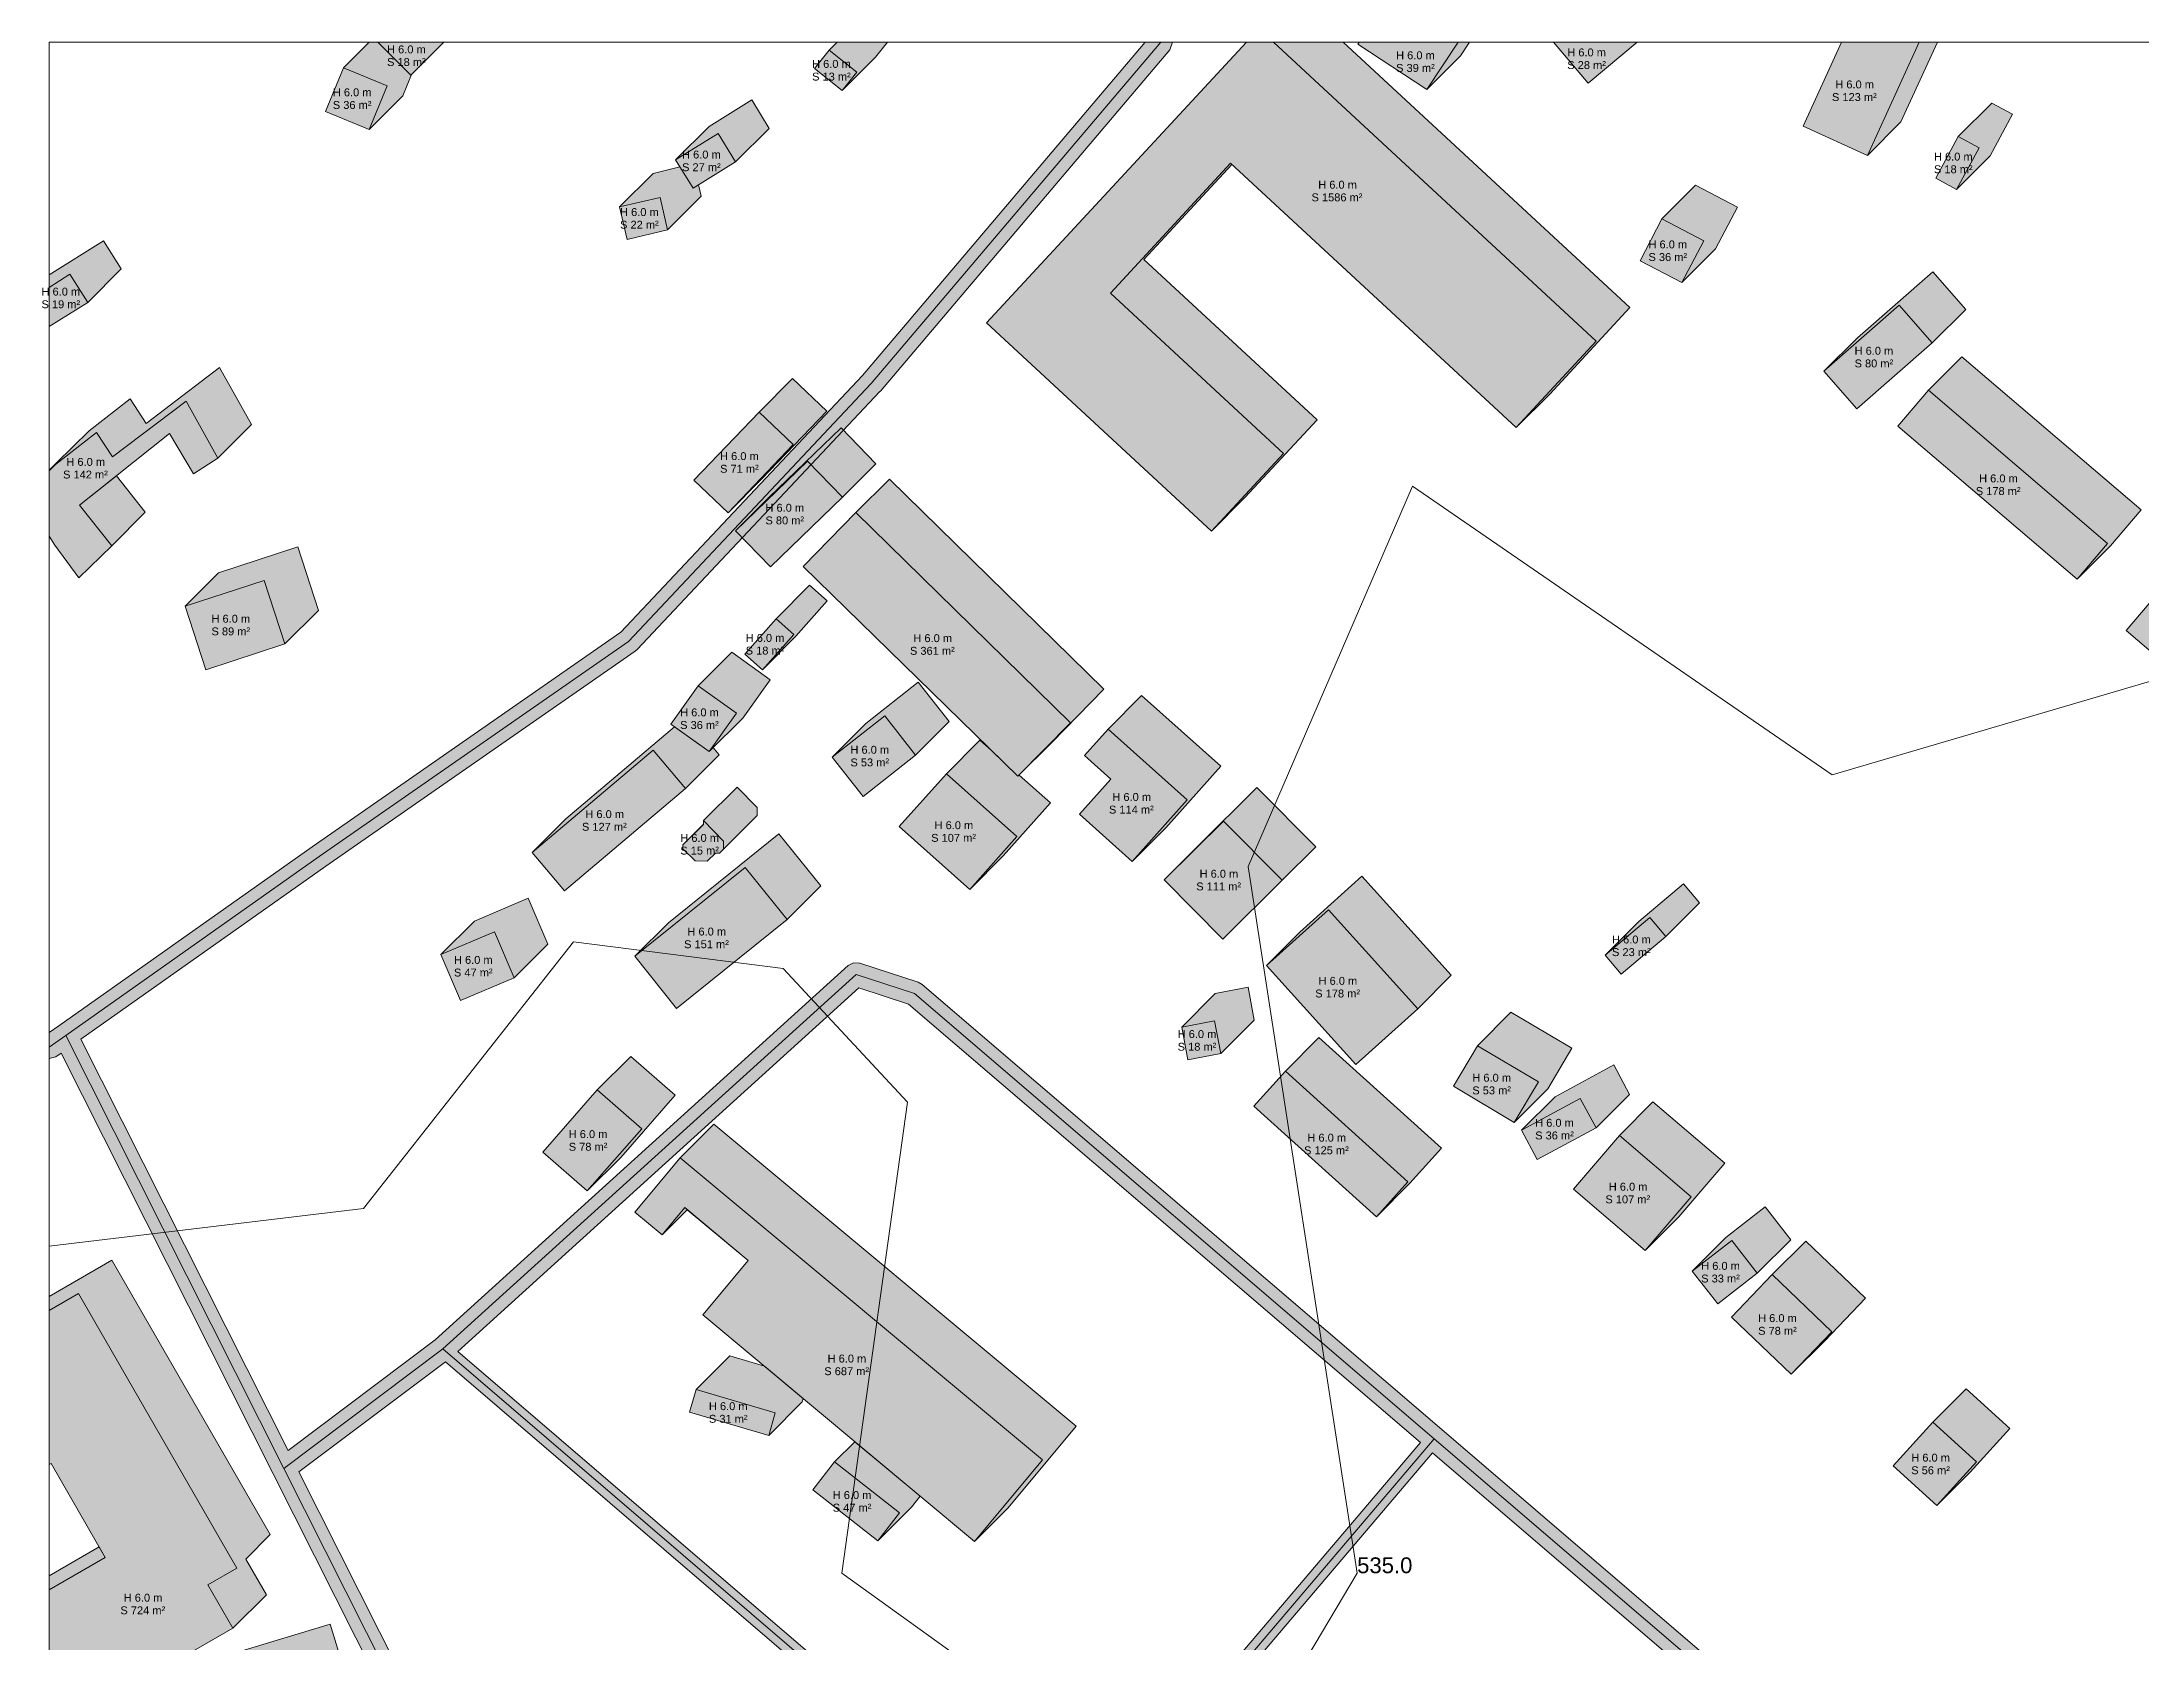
# Model space of a CAD drawing. Header units: metres. Extents: x -1 to 1275, y -1 to 745.
# Drawn here: x -0.9 to 264.7, y 542.2 to 744.7 of the extents above; entities that cross this region are included whole.
import ezdxf

# ---------------------------------------------------------------- set-up
doc = ezdxf.new("R2010")
doc.units = ezdxf.units.M
doc.header["$MEASUREMENT"] = 0
for name, color, linetype, lineweight, true_color in [('TPX_BUILDING_AREAS_TEXT', 7, 'CONTINUOUS', 0, 0x000000), ('TPX_BUILDING_HEIGHTS_TEXT', 7, 'CONTINUOUS', 0, 0x000000), ('TPX_BUILDINGS', 7, 'CONTINUOUS', 0, 0x000000), ('TPX_BUILDINGS_HATCH', 7, 'CONTINUOUS', 0, 0xf0f0f0), ('TPX_BUILDINGS_SHADOWS_HATCH', 7, 'CONTINUOUS', 0, 0x000000), ('TPX_BUILDINGS_SHADOWS_OUTLINES', 7, 'CONTINUOUS', 0, 0x000000), ('TPX_CONTOUR_LINES_5M', 7, 'CONTINUOUS', 0, 0x969696), ('TPX_CONTOUR_LINES_5M_TEXT', 7, 'CONTINUOUS', 0, 0x000000), ('TPX_FRAME_PROJECT', 7, 'CONTINUOUS', 0, 0x000000), ('TPX_ROADS_AXES', 7, 'CONTINUOUS', 0, 0x323232), ('TPX_ROADS_CONTOURS', 7, 'CONTINUOUS', 0, 0x646464), ('TPX_ROADS_HATCH', 7, 'CONTINUOUS', 0, 0xc8c8c8)]:
    doc.layers.add(name, color=color, linetype=linetype, lineweight=lineweight, true_color=true_color)
doc.styles.add('TPX_TEXTE', font='arial.ttf')

msp = doc.modelspace()

# ---------------------------------------------------------------- hatches: boundary and pattern name
at = {"layer": 'TPX_BUILDINGS_HATCH'}
for points in [[(49.96, 744.67), (41.58, 744.67), (45.76, 740.48), (49.96, 744.67)], [(151.45, 744.67), (118.57, 709.16), (147.03, 682.82), (156.15, 692.66), (134.26, 712.93), (149.46, 729.36), (185.58, 695.91), (195.71, 706.85), (154.87, 744.67), (151.45, 744.67)], [(165.72, 744.67), (165.55, 744.41), (174.27, 738.68), (178.22, 744.67), (165.72, 744.67)], [(200.86, 744.67), (190.3, 744.67), (194.69, 739.46), (200.86, 744.67)], [(226.71, 744.67), (221.86, 734.05), (230.01, 730.33), (236.54, 744.67), (226.71, 744.67)], [(37.24, 741.4), (34.98, 735.88), (40.51, 733.62), (42.76, 739.14), (37.24, 741.4)], [(98.68, 743.66), (96.81, 741.34), (100.31, 738.53), (102.18, 740.86), (98.68, 743.66)], [(84.63, 733.1), (79.25, 729.77), (81.46, 726.18), (86.85, 729.51), (84.63, 733.1)], [(241.5, 732.71), (238.66, 727.46), (241.28, 726.04), (244.12, 731.29), (241.5, 732.71)], [(77.29, 725.03), (72.16, 723.82), (73.12, 719.72), (78.25, 720.92), (77.29, 725.03)], [(204.02, 722.3), (201.25, 717.02), (206.54, 714.25), (209.31, 719.54), (204.02, 722.3)], [(0, 713.65), (0, 708.68), (4.89, 711.74), (2.65, 715.31), (0, 713.65)], [(234.04, 711.38), (224.51, 703.04), (228.68, 698.29), (238.2, 706.62), (234.04, 711.38)], [(0, 690.45), (0, 682.17), (0.74, 681.05), (3.78, 676.93), (7.93, 680.97), (3.87, 686.12), (15.24, 695.19), (18.27, 690.06), (21.37, 692.07), (17.33, 699.25), (8.03, 692.21), (6.01, 695.29), (0.84, 691.27), (0, 690.45)], [(237.71, 700.64), (233.83, 696.1), (256.52, 676.73), (260.39, 681.26), (237.71, 700.64)], [(89.82, 697.88), (81.58, 689.26), (85.89, 685.14), (94.13, 693.76), (89.82, 697.88)], [(95.94, 691.66), (86.85, 682.85), (91.25, 678.31), (100.35, 687.1), (95.94, 691.66)], [(102.05, 685.16), (95.41, 678.37), (122.55, 651.82), (129.2, 658.6), (102.05, 685.16)], [(27.23, 676.59), (17.21, 673.33), (19.82, 665.3), (29.84, 668.56), (27.23, 676.59)], [(267.56, 675.96), (262.72, 670.28), (284.26, 651.87), (289.1, 657.54), (267.56, 675.96)], [(91.96, 671.74), (88, 667.28), (90.23, 665.3), (94.19, 669.77), (91.96, 671.74)], [(82.11, 663.27), (78.64, 658.42), (83.5, 654.94), (86.97, 659.8), (82.11, 663.27)], [(105.7, 659.47), (99.07, 654.25), (102.99, 649.28), (109.62, 654.5), (105.7, 659.47)], [(134.32, 651.47), (130.34, 647.02), (137.02, 641.06), (143.97, 648.85), (133.96, 657.79), (130.98, 654.45), (134.32, 651.47)], [(76.43, 655.12), (61.11, 642.19), (65.19, 637.36), (80.51, 650.28), (76.43, 655.12)], [(113.51, 652.15), (107.55, 645.47), (116.46, 637.52), (122.41, 644.2), (113.51, 652.15)], [(80.19, 643.17), (80.19, 642.66), (81.71, 641.12), (83.25, 641.1), (84.29, 642.11), (84.8, 642.11), (85.32, 642.61), (85.33, 643.63), (82.79, 646.22), (82.78, 645.71), (80.19, 643.17)], [(148.54, 646.16), (141.05, 638.74), (148.47, 631.24), (155.97, 638.67), (148.54, 646.16)], [(88.07, 640.3), (74.09, 629.06), (79.38, 622.48), (93.36, 633.72), (88.07, 640.3)], [(161.82, 634.96), (153.98, 627.88), (165.3, 615.37), (173.13, 622.44), (161.82, 634.96)], [(202.47, 633.98), (196.84, 629.22), (198.87, 626.8), (204.52, 631.56), (202.47, 633.98)], [(56.35, 632.17), (49.56, 629.28), (52.04, 623.46), (58.84, 626.35), (56.35, 632.17)], [(147.42, 620.9), (143.27, 620.11), (144.06, 615.96), (148.21, 616.76), (147.42, 620.9)], [(180.68, 617.75), (177.64, 612.63), (185.34, 608.06), (188.38, 613.19), (180.68, 617.75)], [(156.39, 614.54), (152.39, 610.11), (167.89, 596.12), (171.89, 600.54), (156.39, 614.54)], [(69.35, 612.16), (62.47, 604.31), (68.08, 599.39), (74.97, 607.25), (69.35, 612.16)], [(193.67, 611.07), (186.25, 607.07), (188.25, 603.35), (195.68, 607.36), (193.67, 611.07)], [(198.64, 606.4), (192.82, 599.6), (201.9, 591.85), (207.71, 598.66), (198.64, 606.4)], [(79.84, 603.58), (74.11, 596.71), (77.55, 593.84), (80.41, 597.28), (88.44, 590.6), (82.7, 583.72), (117.08, 555.07), (125.67, 565.39), (79.84, 603.58)], [(212.84, 593.14), (207.84, 589.26), (211.08, 585.1), (216.07, 588.99), (212.84, 593.14)], [(217.96, 588.82), (212.8, 583.42), (220.36, 576.21), (225.51, 581.6), (217.96, 588.82)], [(0, 548.95), (0, 537.97), (3.15, 532.51), (23.25, 544.1), (20.09, 549.58), (23.75, 551.7), (3.72, 586.42), (0, 584.27), (0, 564.79), (0.28, 564.95), (7.12, 553.06), (0, 548.95)], [(81.86, 574.29), (81.01, 571.43), (91.03, 568.47), (91.87, 571.33), (81.86, 574.29)], [(238.27, 570.14), (233.25, 564.62), (238.77, 559.6), (243.79, 565.12), (238.27, 570.14)], [(99.37, 565.12), (96.61, 561.6), (104.84, 555.16), (107.59, 558.69), (99.37, 565.12)]]:
    msp.add_hatch(color=256, dxfattribs=at).paths.add_polyline_path(points)
at = {"layer": 'TPX_BUILDINGS_SHADOWS_HATCH'}
for points in [[(40.51, 744.67), (37.24, 741.4), (42.76, 739.14), (40.51, 733.62), (44.75, 737.87), (45.85, 740.57), (45.76, 740.48), (41.58, 744.67), (40.51, 744.67)], [(99.7, 744.67), (98.68, 743.66), (102.18, 740.86), (100.31, 738.53), (104.55, 742.77), (106.07, 744.67), (99.7, 744.67)], [(163.7, 744.67), (154.87, 744.67), (195.71, 706.85), (185.58, 695.91), (189.82, 700.15), (199.95, 711.1), (163.7, 744.67)], [(178.22, 744.67), (174.27, 738.68), (178.52, 742.93), (179.67, 744.67), (178.22, 744.67)], [(236.54, 744.67), (230.01, 730.33), (234.25, 734.57), (238.85, 744.67), (236.54, 744.67)], [(83.49, 734.01), (79.25, 729.77), (84.63, 733.1), (86.85, 729.51), (91.09, 733.75), (88.88, 737.34), (83.49, 734.01)], [(244.12, 731.29), (241.28, 726.04), (245.52, 730.29), (248.36, 735.54), (245.74, 736.96), (241.5, 732.71), (244.12, 731.29)], [(76.4, 728.06), (72.16, 723.82), (77.29, 725.03), (78.25, 720.92), (82.5, 725.16), (82.16, 726.61), (81.46, 726.18), (79.81, 728.87), (76.4, 728.06)], [(149.46, 729.36), (134.26, 712.93), (156.15, 692.66), (147.03, 682.82), (151.27, 687.06), (160.39, 696.9), (138.5, 717.18), (149.63, 729.2), (149.46, 729.36)], [(208.27, 726.55), (204.02, 722.3), (209.31, 719.54), (206.54, 714.25), (210.78, 718.5), (213.55, 723.78), (208.27, 726.55)], [(0, 715.23), (0, 713.65), (2.65, 715.31), (4.89, 711.74), (9.13, 715.99), (6.89, 719.55), (0, 715.23)], [(228.75, 707.28), (224.51, 703.04), (234.04, 711.38), (238.2, 706.62), (242.45, 710.86), (238.28, 715.63), (228.75, 707.28)], [(241.96, 704.88), (237.71, 700.64), (260.39, 681.26), (256.52, 676.73), (260.76, 680.97), (264.63, 685.5), (241.96, 704.88)], [(0, 690.52), (0, 690.45), (0.84, 691.27), (6.01, 695.29), (8.03, 692.21), (17.33, 699.25), (21.37, 692.07), (25.61, 696.31), (21.57, 703.5), (12.28, 696.45), (10.25, 699.54), (5.08, 695.51), (0.94, 691.46), (0, 690.52)], [(94.13, 693.76), (85.89, 685.14), (90.14, 689.38), (98.38, 698), (94.06, 702.12), (89.82, 697.88), (94.13, 693.76)], [(91.09, 687.1), (86.85, 682.85), (95.94, 691.66), (100.35, 687.1), (104.59, 691.34), (100.18, 695.9), (91.09, 687.1)], [(8.53, 689.83), (3.87, 686.12), (7.93, 680.97), (12.17, 685.21), (8.53, 689.83)], [(106.3, 689.4), (102.05, 685.16), (129.2, 658.6), (122.55, 651.82), (126.8, 656.06), (133.44, 662.85), (106.3, 689.4)], [(21.45, 677.57), (17.21, 673.33), (27.23, 676.59), (29.84, 668.56), (34.09, 672.81), (31.47, 680.83), (21.45, 677.57)], [(94.19, 669.77), (90.23, 665.3), (94.47, 669.54), (98.43, 674.01), (96.2, 675.99), (91.96, 671.74), (94.19, 669.77)], [(86.35, 667.51), (82.11, 663.27), (86.97, 659.8), (83.5, 654.94), (87.74, 659.19), (91.21, 664.04), (86.35, 667.51)], [(103.32, 658.49), (99.07, 654.25), (105.7, 659.47), (109.62, 654.5), (113.86, 658.75), (109.94, 663.72), (103.32, 658.49)], [(138.2, 662.04), (133.96, 657.79), (143.97, 648.85), (137.02, 641.06), (141.26, 645.3), (148.21, 653.09), (138.2, 662.04)], [(65.36, 646.43), (61.11, 642.19), (76.43, 655.12), (80.51, 650.28), (84.75, 654.53), (83.91, 655.53), (83.5, 654.94), (79.13, 658.06), (65.36, 646.43)], [(117.75, 656.39), (113.51, 652.15), (122.41, 644.2), (116.46, 637.52), (120.7, 641.77), (126.66, 648.45), (122.71, 651.97), (122.55, 651.82), (119.18, 655.11), (117.75, 656.39)], [(87.03, 650.46), (82.79, 646.22), (85.33, 643.63), (85.32, 642.61), (89.56, 646.85), (89.57, 647.87), (87.03, 650.46)], [(145.29, 642.98), (141.05, 638.74), (148.54, 646.16), (155.97, 638.67), (160.22, 642.91), (152.78, 650.4), (145.29, 642.98)], [(82.79, 645.76), (80.19, 643.17), (82.78, 645.71), (82.79, 645.76)], [(82.79, 646.22), (82.79, 645.76), (82.79, 645.76), (82.79, 646.22)], [(78.34, 633.31), (74.09, 629.06), (88.07, 640.3), (93.36, 633.72), (97.61, 637.96), (92.32, 644.54), (78.34, 633.31)], [(158.23, 632.13), (153.98, 627.88), (161.82, 634.96), (173.13, 622.44), (177.37, 626.69), (166.06, 639.2), (158.23, 632.13)], [(201.08, 633.46), (196.84, 629.22), (202.47, 633.98), (204.52, 631.56), (208.76, 635.81), (206.72, 638.22), (201.08, 633.46)], [(53.8, 633.52), (49.56, 629.28), (56.35, 632.17), (58.84, 626.35), (63.08, 630.59), (60.59, 636.42), (53.8, 633.52)], [(147.51, 624.35), (143.27, 620.11), (147.42, 620.9), (148.21, 616.76), (152.45, 621), (151.66, 625.14), (147.51, 624.35)], [(184.92, 621.99), (180.68, 617.75), (188.38, 613.19), (185.34, 608.06), (189.58, 612.3), (192.62, 617.43), (184.92, 621.99)], [(74.97, 607.25), (68.08, 599.39), (72.33, 603.64), (79.21, 611.5), (73.6, 616.41), (69.35, 612.16), (74.97, 607.25)], [(160.63, 618.78), (156.39, 614.54), (171.89, 600.54), (167.89, 596.12), (172.14, 600.36), (176.13, 604.79), (160.63, 618.78)], [(190.49, 611.31), (186.25, 607.07), (193.67, 611.07), (195.68, 607.36), (199.92, 611.61), (197.91, 615.32), (190.49, 611.31)], [(202.88, 610.65), (198.64, 606.4), (207.71, 598.66), (201.9, 591.85), (206.14, 596.1), (211.95, 602.9), (202.88, 610.65)], [(84.08, 607.82), (79.84, 603.58), (125.67, 565.39), (117.08, 555.07), (121.33, 559.32), (129.92, 569.63), (84.08, 607.82)], [(80.41, 597.28), (77.55, 593.84), (80.73, 597.02), (88.44, 590.6), (80.41, 597.28)], [(212.09, 593.5), (207.84, 589.26), (212.84, 593.14), (216.07, 588.99), (220.32, 593.23), (217.08, 597.39), (212.09, 593.5)], [(222.2, 593.06), (217.96, 588.82), (225.51, 581.6), (220.36, 576.21), (224.6, 580.45), (229.75, 585.85), (222.2, 593.06)], [(0, 586.06), (0, 584.27), (3.72, 586.42), (23.75, 551.7), (20.09, 549.58), (23.25, 544.1), (27.49, 548.34), (24.9, 552.84), (27.99, 555.94), (7.96, 590.66), (0, 586.06)], [(86.1, 578.53), (81.86, 574.29), (91.87, 571.33), (91.03, 568.47), (95.27, 572.71), (95.4, 573.15), (90.49, 577.24), (86.1, 578.53)], [(242.51, 574.39), (238.27, 570.14), (243.79, 565.12), (238.77, 559.6), (243.01, 563.84), (248.03, 569.37), (242.51, 574.39)], [(101.94, 567.69), (99.37, 565.12), (107.59, 558.69), (104.84, 555.16), (109.08, 559.4), (110.19, 560.82), (101.94, 567.69)], [(0, 550.74), (0, 548.95), (7.12, 553.06), (6.35, 554.41), (0, 550.74)], [(23.44, 540.93), (19.2, 536.69), (31.31, 540.37), (38.39, 517.17), (44.44, 519.02), (53.36, 489.76), (57.61, 494), (48.68, 523.26), (42.63, 521.41), (35.55, 544.62), (23.44, 540.93)]]:
    msp.add_hatch(color=256, dxfattribs=at).paths.add_polyline_path(points)
at = {"layer": 'TPX_ROADS_HATCH'}
h = msp.add_hatch(color=256, dxfattribs=at)
h.paths.add_polyline_path([(0, 619.41), (0, 616.15), (0.87, 616.35), (1.55, 616.83), (28.37, 563.63), (80.59, 460.02), (130.26, 361.47), (130.45, 361.19), (135.98, 354.54), (136.13, 354.38), (169.01, 325.25), (169.22, 325.1), (189.17, 312.82), (190.05, 312.6), (197.05, 313), (197.86, 313.3), (198.37, 313.99), (258.83, 482.52), (258.77, 483.67), (257.92, 484.44), (256.78, 484.38), (256, 483.53), (195.89, 315.94), (190.34, 315.63), (170.9, 327.58), (138.21, 356.55), (133.94, 361.68), (146.13, 368.02), (146.61, 368.41), (153.99, 377.58), (154.23, 378.01), (211.6, 535.65), (224.52, 525.3), (224.71, 525.18), (249.01, 513.25), (189.75, 341.83), (189.79, 341.07), (190.37, 340.56), (191.13, 340.61), (191.64, 341.18), (251.19, 513.43), (251.17, 514.13), (250.69, 514.65), (225.69, 526.93), (212.21, 537.72), (212.22, 537.75), (212.1, 537.99), (212.09, 538.27), (211.85, 538.48), (211.7, 538.77), (176.17, 569.21), (110.46, 625.49), (109.95, 625.78), (102.55, 628.2), (101.77, 628.24), (101.08, 627.89), (48.84, 580.58), (30.24, 566.58), (4.03, 618.58), (35.02, 640.46), (74.16, 667.65), (74.39, 667.86), (105.1, 700.47), (105.16, 700.53), (141.78, 743.7), (142.1, 744.67), (138.67, 744.67), (102.89, 702.5), (72.32, 670.03), (33.3, 642.92), (1.25, 620.29), (0, 619.41)])
h.paths.add_polyline_path([(31.61, 563.86), (50.14, 577.8), (126.48, 512.33), (82.52, 462.87), (31.61, 563.86)], flags=16)
h.paths.add_polyline_path([(51.69, 579.11), (102.45, 625.08), (108.73, 623.02), (173.46, 567.58), (127.79, 513.84), (51.69, 579.11)], flags=16)
h.paths.add_polyline_path([(83.48, 460.94), (128.65, 511.76), (128.66, 511.78), (174.98, 566.28), (208.96, 537.17), (151.5, 379.27), (144.47, 370.54), (132.26, 364.18), (83.48, 460.94)], flags=16)

# ---------------------------------------------------------------- linework, layer by layer
at = {"layer": 'TPX_BUILDINGS', "elevation": 0.04}
for points in [[(49.96, 744.67), (41.58, 744.67), (45.76, 740.48)], [(151.45, 744.67), (118.57, 709.16), (147.03, 682.82), (156.15, 692.66), (134.26, 712.93), (149.46, 729.36), (185.58, 695.91), (195.71, 706.85), (154.87, 744.67)], [(165.72, 744.67), (165.55, 744.41), (174.27, 738.68), (178.22, 744.67)], [(200.86, 744.67), (190.3, 744.67), (194.69, 739.46)], [(226.71, 744.67), (221.86, 734.05), (230.01, 730.33), (236.54, 744.67)], [(37.24, 741.4), (34.98, 735.88), (40.51, 733.62), (42.76, 739.14)], [(98.68, 743.66), (96.81, 741.34), (100.31, 738.53), (102.18, 740.86)], [(84.63, 733.1), (79.25, 729.77), (81.46, 726.18), (86.85, 729.51)], [(241.5, 732.71), (238.66, 727.46), (241.28, 726.04), (244.12, 731.29)], [(77.29, 725.03), (72.16, 723.82), (73.12, 719.72), (78.25, 720.92)], [(204.02, 722.3), (201.25, 717.02), (206.54, 714.25), (209.31, 719.54)], [(0, 713.65), (0, 708.68), (4.89, 711.74), (2.65, 715.31)], [(234.04, 711.38), (224.51, 703.04), (228.68, 698.29), (238.2, 706.62)], [(0, 690.45), (0, 682.17), (0.74, 681.05), (3.78, 676.93), (7.93, 680.97), (3.87, 686.12), (15.24, 695.19), (18.27, 690.06), (21.37, 692.07), (17.33, 699.25), (8.03, 692.21), (6.01, 695.29), (0.84, 691.27)], [(237.71, 700.64), (233.83, 696.1), (256.52, 676.73), (260.39, 681.26)], [(89.82, 697.88), (81.58, 689.26), (85.89, 685.14), (94.13, 693.76)], [(95.94, 691.66), (86.85, 682.85), (91.25, 678.31), (100.35, 687.1)], [(102.05, 685.16), (95.41, 678.37), (122.55, 651.82), (129.2, 658.6)], [(27.23, 676.59), (17.21, 673.33), (19.82, 665.3), (29.84, 668.56)], [(267.56, 675.96), (262.72, 670.28), (284.26, 651.87), (289.1, 657.54)], [(91.96, 671.74), (88, 667.28), (90.23, 665.3), (94.19, 669.77)], [(82.11, 663.27), (78.64, 658.42), (83.5, 654.94), (86.97, 659.8)], [(105.7, 659.47), (99.07, 654.25), (102.99, 649.28), (109.62, 654.5)], [(134.32, 651.47), (130.34, 647.02), (137.02, 641.06), (143.97, 648.85), (133.96, 657.79), (130.98, 654.45)], [(76.43, 655.12), (61.11, 642.19), (65.19, 637.36), (80.51, 650.28)], [(113.51, 652.15), (107.55, 645.47), (116.46, 637.52), (122.41, 644.2)], [(80.19, 643.17), (80.19, 642.66), (81.71, 641.12), (83.25, 641.1), (84.29, 642.11), (84.8, 642.11), (85.32, 642.61), (85.33, 643.63), (82.79, 646.22), (82.78, 645.71)], [(148.54, 646.16), (141.05, 638.74), (148.47, 631.24), (155.97, 638.67)], [(88.07, 640.3), (74.09, 629.06), (79.38, 622.48), (93.36, 633.72)], [(161.82, 634.96), (153.98, 627.88), (165.3, 615.37), (173.13, 622.44)], [(202.47, 633.98), (196.84, 629.22), (198.87, 626.8), (204.52, 631.56)], [(56.35, 632.17), (49.56, 629.28), (52.04, 623.46), (58.84, 626.35)], [(147.42, 620.9), (143.27, 620.11), (144.06, 615.96), (148.21, 616.76)], [(180.68, 617.75), (177.64, 612.63), (185.34, 608.06), (188.38, 613.19)], [(156.39, 614.54), (152.39, 610.11), (167.89, 596.12), (171.89, 600.54)], [(69.35, 612.16), (62.47, 604.31), (68.08, 599.39), (74.97, 607.25)], [(193.67, 611.07), (186.25, 607.07), (188.25, 603.35), (195.68, 607.36)], [(198.64, 606.4), (192.82, 599.6), (201.9, 591.85), (207.71, 598.66)], [(79.84, 603.58), (74.11, 596.71), (77.55, 593.84), (80.41, 597.28), (88.44, 590.6), (82.7, 583.72), (117.08, 555.07), (125.67, 565.39)], [(212.84, 593.14), (207.84, 589.26), (211.08, 585.1), (216.07, 588.99)], [(217.96, 588.82), (212.8, 583.42), (220.36, 576.21), (225.51, 581.6)], [(0, 548.95), (0, 537.97), (3.15, 532.51), (23.25, 544.1), (20.09, 549.58), (23.75, 551.7), (3.72, 586.42), (0, 584.27), (0, 564.79), (0.28, 564.95), (7.12, 553.06)], [(81.86, 574.29), (81.01, 571.43), (91.03, 568.47), (91.87, 571.33)], [(238.27, 570.14), (233.25, 564.62), (238.77, 559.6), (243.79, 565.12)], [(99.37, 565.12), (96.61, 561.6), (104.84, 555.16), (107.59, 558.69)]]:
    msp.add_lwpolyline(points, close=True, dxfattribs=at)
at = {"layer": 'TPX_BUILDINGS_SHADOWS_OUTLINES', "elevation": 0.04}
for points in [[(40.51, 744.67), (37.24, 741.4), (42.76, 739.14), (40.51, 733.62), (44.75, 737.87), (45.85, 740.57), (45.76, 740.48), (41.58, 744.67)], [(99.7, 744.67), (98.68, 743.66), (102.18, 740.86), (100.31, 738.53), (104.55, 742.77), (106.07, 744.67)], [(163.7, 744.67), (154.87, 744.67), (195.71, 706.85), (185.58, 695.91), (189.82, 700.15), (199.95, 711.1)], [(178.22, 744.67), (174.27, 738.68), (178.52, 742.93), (179.67, 744.67)], [(236.54, 744.67), (230.01, 730.33), (234.25, 734.57), (238.85, 744.67)], [(83.49, 734.01), (79.25, 729.77), (84.63, 733.1), (86.85, 729.51), (91.09, 733.75), (88.88, 737.34)], [(244.12, 731.29), (241.28, 726.04), (245.52, 730.29), (248.36, 735.54), (245.74, 736.96), (241.5, 732.71)], [(76.4, 728.06), (72.16, 723.82), (77.29, 725.03), (78.25, 720.92), (82.5, 725.16), (82.16, 726.61), (81.46, 726.18), (79.81, 728.87)], [(149.46, 729.36), (134.26, 712.93), (156.15, 692.66), (147.03, 682.82), (151.27, 687.06), (160.39, 696.9), (138.5, 717.18), (149.63, 729.2)], [(208.27, 726.55), (204.02, 722.3), (209.31, 719.54), (206.54, 714.25), (210.78, 718.5), (213.55, 723.78)], [(0, 715.23), (0, 713.65), (2.65, 715.31), (4.89, 711.74), (9.13, 715.99), (6.89, 719.55)], [(228.75, 707.28), (224.51, 703.04), (234.04, 711.38), (238.2, 706.62), (242.45, 710.86), (238.28, 715.63)], [(241.96, 704.88), (237.71, 700.64), (260.39, 681.26), (256.52, 676.73), (260.76, 680.97), (264.63, 685.5)], [(0, 690.52), (0, 690.45), (0.84, 691.27), (6.01, 695.29), (8.03, 692.21), (17.33, 699.25), (21.37, 692.07), (25.61, 696.31), (21.57, 703.5), (12.28, 696.45), (10.25, 699.54), (5.08, 695.51), (0.94, 691.46)], [(94.13, 693.76), (85.89, 685.14), (90.14, 689.38), (98.38, 698), (94.06, 702.12), (89.82, 697.88)], [(91.09, 687.1), (86.85, 682.85), (95.94, 691.66), (100.35, 687.1), (104.59, 691.34), (100.18, 695.9)], [(8.53, 689.83), (3.87, 686.12), (7.93, 680.97), (12.17, 685.21)], [(106.3, 689.4), (102.05, 685.16), (129.2, 658.6), (122.55, 651.82), (126.8, 656.06), (133.44, 662.85)], [(21.45, 677.57), (17.21, 673.33), (27.23, 676.59), (29.84, 668.56), (34.09, 672.81), (31.47, 680.83)], [(94.19, 669.77), (90.23, 665.3), (94.47, 669.54), (98.43, 674.01), (96.2, 675.99), (91.96, 671.74)], [(86.35, 667.51), (82.11, 663.27), (86.97, 659.8), (83.5, 654.94), (87.74, 659.19), (91.21, 664.04)], [(103.32, 658.49), (99.07, 654.25), (105.7, 659.47), (109.62, 654.5), (113.86, 658.75), (109.94, 663.72)], [(138.2, 662.04), (133.96, 657.79), (143.97, 648.85), (137.02, 641.06), (141.26, 645.3), (148.21, 653.09)], [(65.36, 646.43), (61.11, 642.19), (76.43, 655.12), (80.51, 650.28), (84.75, 654.53), (83.91, 655.53), (83.5, 654.94), (79.13, 658.06)], [(117.75, 656.39), (113.51, 652.15), (122.41, 644.2), (116.46, 637.52), (120.7, 641.77), (126.66, 648.45), (122.71, 651.97), (122.55, 651.82), (119.18, 655.11)], [(87.03, 650.46), (82.79, 646.22), (85.33, 643.63), (85.32, 642.61), (89.56, 646.85), (89.57, 647.87)], [(145.29, 642.98), (141.05, 638.74), (148.54, 646.16), (155.97, 638.67), (160.22, 642.91), (152.78, 650.4)], [(82.79, 645.76), (80.19, 643.17), (82.78, 645.71)], [(82.79, 646.22), (82.79, 645.76), (82.79, 645.76)], [(78.34, 633.31), (74.09, 629.06), (88.07, 640.3), (93.36, 633.72), (97.61, 637.96), (92.32, 644.54)], [(158.23, 632.13), (153.98, 627.88), (161.82, 634.96), (173.13, 622.44), (177.37, 626.69), (166.06, 639.2)], [(201.08, 633.46), (196.84, 629.22), (202.47, 633.98), (204.52, 631.56), (208.76, 635.81), (206.72, 638.22)], [(53.8, 633.52), (49.56, 629.28), (56.35, 632.17), (58.84, 626.35), (63.08, 630.59), (60.59, 636.42)], [(147.51, 624.35), (143.27, 620.11), (147.42, 620.9), (148.21, 616.76), (152.45, 621), (151.66, 625.14)], [(184.92, 621.99), (180.68, 617.75), (188.38, 613.19), (185.34, 608.06), (189.58, 612.3), (192.62, 617.43)], [(74.97, 607.25), (68.08, 599.39), (72.33, 603.64), (79.21, 611.5), (73.6, 616.41), (69.35, 612.16)], [(160.63, 618.78), (156.39, 614.54), (171.89, 600.54), (167.89, 596.12), (172.14, 600.36), (176.13, 604.79)], [(190.49, 611.31), (186.25, 607.07), (193.67, 611.07), (195.68, 607.36), (199.92, 611.61), (197.91, 615.32)], [(202.88, 610.65), (198.64, 606.4), (207.71, 598.66), (201.9, 591.85), (206.14, 596.1), (211.95, 602.9)], [(84.08, 607.82), (79.84, 603.58), (125.67, 565.39), (117.08, 555.07), (121.33, 559.32), (129.92, 569.63)], [(80.41, 597.28), (77.55, 593.84), (80.73, 597.02), (88.44, 590.6)], [(212.09, 593.5), (207.84, 589.26), (212.84, 593.14), (216.07, 588.99), (220.32, 593.23), (217.08, 597.39)], [(222.2, 593.06), (217.96, 588.82), (225.51, 581.6), (220.36, 576.21), (224.6, 580.45), (229.75, 585.85)], [(0, 586.06), (0, 584.27), (3.72, 586.42), (23.75, 551.7), (20.09, 549.58), (23.25, 544.1), (27.49, 548.34), (24.9, 552.84), (27.99, 555.94), (7.96, 590.66)], [(86.1, 578.53), (81.86, 574.29), (91.87, 571.33), (91.03, 568.47), (95.27, 572.71), (95.4, 573.15), (90.49, 577.24)], [(242.51, 574.39), (238.27, 570.14), (243.79, 565.12), (238.77, 559.6), (243.01, 563.84), (248.03, 569.37)], [(101.94, 567.69), (99.37, 565.12), (107.59, 558.69), (104.84, 555.16), (109.08, 559.4), (110.19, 560.82)], [(0, 550.74), (0, 548.95), (7.12, 553.06), (6.35, 554.41)], [(23.44, 540.93), (19.2, 536.69), (31.31, 540.37), (38.39, 517.17), (44.44, 519.02), (53.36, 489.76), (57.61, 494), (48.68, 523.26), (42.63, 521.41), (35.55, 544.62)]]:
    msp.add_lwpolyline(points, close=True, dxfattribs=at)
at = {"layer": 'TPX_CONTOUR_LINES_5M', "elevation": 0.05}
msp.add_lwpolyline([(270.72, 744.67), (279.78, 670.2), (346.49, 610.63), (331.66, 594.79), (278.59, 667.6), (225.53, 652), (172.46, 688.51), (151.68, 640.42), (165.46, 551.06), (145.93, 518.23), (100.28, 551.06), (108.59, 610.63), (92.86, 627.54), (66.33, 630.9), (39.8, 597.16), (0, 592.41)], dxfattribs=at)
at = {"layer": 'TPX_FRAME_PROJECT', "elevation": 0}
msp.add_lwpolyline([(0, 0), (1273.58, 0), (1273.58, 744.67), (0, 744.67)], close=True, dxfattribs=at)
at = {"layer": 'TPX_ROADS_AXES', "elevation": 0.03}
for points in [[(0, 617.57), (2.11, 619.06), (34.16, 641.69), (73.3, 668.89), (104.01, 701.5), (140.64, 744.67)], [(210.73, 537.63), (175.2, 568.07), (109.48, 624.36), (102.08, 626.78), (49.8, 579.42), (29.71, 564.31)], [(2.11, 619.06), (29.71, 564.31), (81.93, 460.7), (131.6, 362.15), (137.13, 355.5), (170, 326.38), (189.96, 314.1), (196.96, 314.5), (257.42, 483.03)], [(49.8, 579.42), (127.9, 512.43)], [(81.93, 460.7), (127.9, 512.43), (175.2, 568.07)]]:
    msp.add_lwpolyline(points, dxfattribs=at)
at = {"layer": 'TPX_ROADS_CONTOURS', "elevation": 0.03}
msp.add_lwpolyline([(211.7, 538.77), (176.17, 569.21), (110.46, 625.49), (109.95, 625.78), (102.55, 628.2), (101.77, 628.24), (101.08, 627.89), (48.84, 580.58), (30.24, 566.58), (4.03, 618.58), (35.02, 640.46), (74.16, 667.65), (74.39, 667.86), (105.1, 700.47), (105.16, 700.53), (141.78, 743.7), (142.1, 744.67), (138.67, 744.67), (102.89, 702.5), (72.32, 670.03), (33.3, 642.92), (1.25, 620.29), (0, 619.41), (0, 616.15), (0.87, 616.35), (1.55, 616.83), (28.37, 563.63), (80.59, 460.02)], dxfattribs=at)
for points in [[(51.69, 579.11), (102.45, 625.08), (108.73, 623.02), (173.46, 567.58), (127.79, 513.84)], [(31.61, 563.86), (50.14, 577.8), (126.48, 512.33), (82.52, 462.87)], [(83.48, 460.94), (128.65, 511.76), (128.66, 511.78), (174.98, 566.28), (208.96, 537.17), (151.5, 379.27), (144.47, 370.54), (132.26, 364.18)]]:
    msp.add_lwpolyline(points, close=True, dxfattribs=at)

# ---------------------------------------------------------------- texts
at = {"layer": 'TPX_BUILDING_AREAS_TEXT', "style": 'TPX_TEXTE'}
for s, p in [('S 18 m²', (42.76, 741.64, 0.05)), ('S 39 m²', (170.39, 740.89, 0.05)), ('S 28 m²', (192.04, 741.26, 0.05)), ('S 13 m²', (96.52, 739.8, 0.05)), ('S 36 m²', (35.9, 736.21, 0.05)), ('S 123 m²', (225.52, 737.21, 0.05)), ('S 27 m²', (80.07, 728.34, 0.05)), ('S 18 m²', (238.42, 728.08, 0.05)), ('S 1586 m²', (159.69, 724.53, 0.05)), ('S 22 m²', (72.23, 721.07, 0.05)), ('S 36 m²', (202.31, 716.98, 0.05)), ('S 19 m²', (-0.95, 711.01, 0.05)), ('S 80 m²', (228.38, 703.53, 0.05)), ('S 71 m²', (84.88, 690.21, 0.05)), ('S 142 m²', (1.78, 689.48, 0.05)), ('S 178 m²', (243.71, 687.39, 0.05)), ('S 80 m²', (90.62, 683.68, 0.05)), ('S 89 m²', (20.55, 669.65, 0.05)), ('S 18 m²', (88.12, 667.22, 0.05)), ('S 361 m²', (108.9, 667.19, 0.05)), ('S 36 m²', (79.83, 657.81, 0.05)), ('S 53 m²', (101.37, 653.08, 0.05)), ('S 114 m²', (134.07, 647.11, 0.05)), ('S 127 m²', (67.41, 644.94, 0.05)), ('S 15 m²', (79.85, 641.93, 0.05)), ('S 107 m²', (111.58, 643.54, 0.05)), ('S 111 m²', (145.11, 637.4, 0.05)), ('S 151 m²', (80.33, 630.09, 0.05)), ('S 23 m²', (197.7, 629.09, 0.05)), ('S 47 m²', (51.22, 626.51, 0.05)), ('S 178 m²', (160.16, 623.86, 0.05)), ('S 18 m²', (142.76, 617.13, 0.05)), ('S 53 m²', (180.03, 611.61, 0.05)), ('S 36 m²', (187.98, 605.91, 0.05)), ('S 78 m²', (65.74, 604.48, 0.05)), ('S 125 m²', (158.74, 604.03, 0.05)), ('S 107 m²', (196.86, 597.83, 0.05)), ('S 33 m²', (208.98, 587.82, 0.05)), ('S 78 m²', (216.18, 581.21, 0.05)), ('S 687 m²', (98.06, 576.1, 0.05)), ('S 31 m²', (83.47, 570.08, 0.05)), ('S 56 m²', (235.55, 563.57, 0.05)), ('S 47 m²', (99.13, 558.84, 0.05)), ('S 724 m²', (9.03, 545.86, 0.05))]:
    msp.add_text(s, height=1, dxfattribs=at).set_placement(p)
at = {"layer": 'TPX_BUILDING_HEIGHTS_TEXT', "style": 'TPX_TEXTE'}
for p in [(42.76, 743.24, 0.05), (192.04, 742.86, 0.05), (96.52, 741.4, 0.05), (170.39, 742.49, 0.05), (35.9, 737.81, 0.05), (225.94, 738.81, 0.05), (80.07, 729.94, 0.05), (238.42, 729.68, 0.05), (160.54, 726.13, 0.05), (72.23, 722.67, 0.05), (202.31, 718.58, 0.05), (-0.95, 712.61, 0.05), (228.38, 705.13, 0.05), (2.2, 691.08, 0.05), (84.88, 691.81, 0.05), (244.13, 688.99, 0.05), (90.62, 685.28, 0.05), (20.55, 671.25, 0.05), (88.12, 668.82, 0.05), (109.33, 668.79, 0.05), (79.83, 659.41, 0.05), (101.37, 654.68, 0.05), (134.5, 648.71, 0.05), (67.84, 646.54, 0.05), (112.01, 645.14, 0.05), (79.85, 643.53, 0.05), (145.53, 639, 0.05), (80.75, 631.69, 0.05), (197.7, 630.69, 0.05), (51.22, 628.11, 0.05), (160.58, 625.46, 0.05), (142.76, 618.73, 0.05), (180.03, 613.21, 0.05), (187.98, 607.51, 0.05), (65.74, 606.08, 0.05), (159.17, 605.63, 0.05), (197.29, 599.43, 0.05), (208.98, 589.42, 0.05), (216.18, 582.81, 0.05), (98.48, 577.7, 0.05), (83.47, 571.68, 0.05), (235.55, 565.17, 0.05), (99.13, 560.44, 0.05), (9.45, 547.46, 0.05)]:
    msp.add_text('H 6.0 m', height=1, dxfattribs=at).set_placement(p)
at = {"layer": 'TPX_CONTOUR_LINES_5M_TEXT', "style": 'TPX_TEXTE'}
msp.add_text('535.0', height=2, dxfattribs=at).set_placement((165.46, 551.06, 0.05))

doc.saveas('drawing.dxf')
